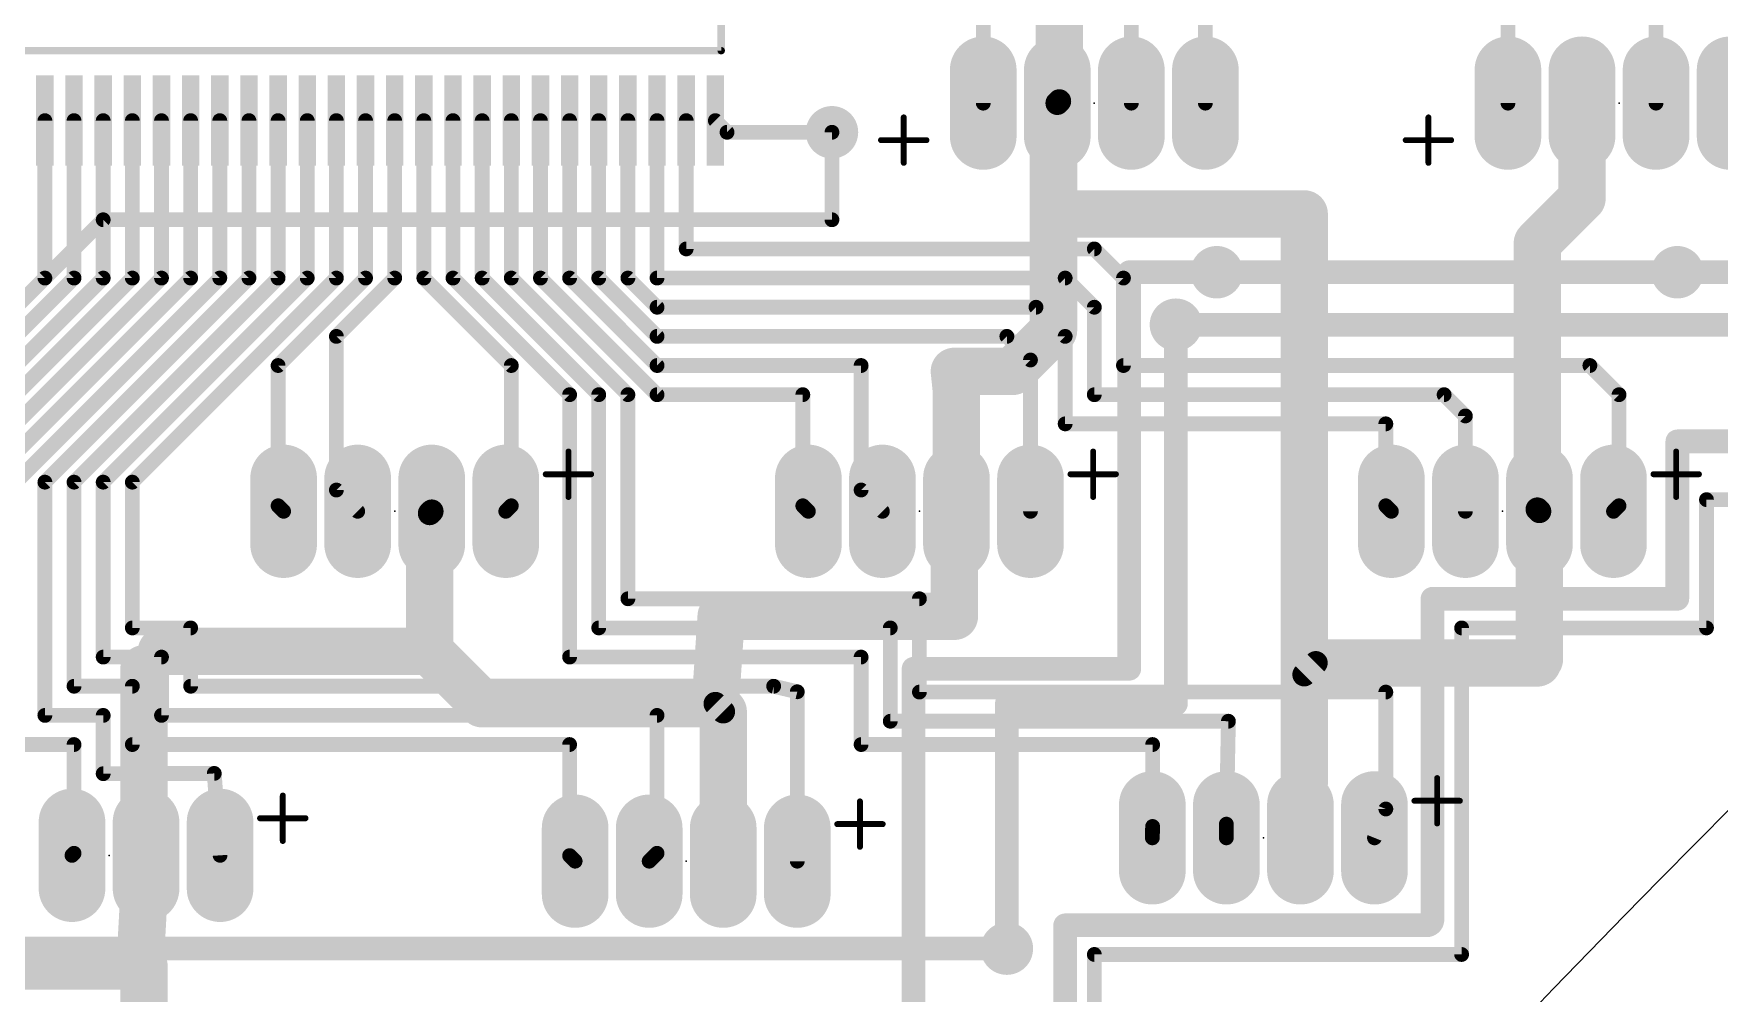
# Model space of a CAD drawing. Extents: x -47 to 149, y 1 to 249.
# Drawn here: x 50.81 to 79.72, y 186.23 to 202.69 of the extents above; entities that cross this region are included whole.
import ezdxf

# ---------------------------------------------------------------- set-up
doc = ezdxf.new("R2010")
doc.units = 0
for name, color, linetype in [('1', 22, 'CONTINUOUS'), ('16', 175, 'CONTINUOUS'), ('17', 82, 'CONTINUOUS'), ('18', 82, 'CONTINUOUS'), ('20', 7, 'CONTINUOUS'), ('21', 253, 'CONTINUOUS'), ('23', 7, 'CONTINUOUS')]:
    doc.layers.add(name, color=color, linetype=linetype)

# ---------------------------------------------------------------- blocks, each defined once
blk = doc.blocks.new('LONGP100')
at = {"const_width": 1}
blk.add_lwpolyline([(-0.5, 0), (0.5, 0)], dxfattribs=at)
at = {"const_width": 0.5}
for points in [[(-0.5, 0.25, 1), (-0.5, -0.25)], [(0.5, -0.25, 1), (0.5, 0.25)]]:
    blk.add_lwpolyline(points, format="xyb", dxfattribs=at)
blk = doc.blocks.new('RECT')
blk.add_solid([(-0.5, -0.5), (0.5, -0.5), (-0.5, 0.5), (0.5, 0.5)])
blk = doc.blocks.new('ROUNDV')
at = {"const_width": 0.5}
blk.add_lwpolyline([(0, -0.25, 1), (0, 0.25, 1), (0, -0.25)], format="xyb", dxfattribs=at)

msp = doc.modelspace()

# ---------------------------------------------------------------- linework, layer by layer
at = {"layer": '1'}
for points, const_width in [([(78.635, 201.5), (78.635, 203.365)], 0.254), ([(67.095, 201.5), (67.095, 202.905)], 0.254), ([(69.635, 201.5), (69.635, 202.865)], 0.254), ([(70.905, 201.5), (70.905, 203.095)], 0.254), ([(76.095, 201.5), (76.095, 202.905)], 0.254), ([(51, 201.2), (51, 198.5)], 0.254), ([(51.5, 201.2), (51.5, 198.5)], 0.254), ([(52, 201.2), (52, 198.5)], 0.254), ([(52.5, 201.2), (52.5, 198.5)], 0.254), ([(53, 201.2), (53, 198.5)], 0.254), ([(53.5, 201.2), (53.5, 198.5)], 0.254), ([(54, 198.5), (54, 201.2)], 0.254), ([(54.5, 198.5), (54.5, 201.2)], 0.254), ([(55, 201.2), (55, 198.5)], 0.254), ([(55.5, 201.2), (55.5, 198.5)], 0.254), ([(56, 198.5), (56, 201.2)], 0.254), ([(56.5, 201.2), (56.5, 198.5)], 0.254), ([(57, 201.2), (57, 198.5)], 0.254), ([(57.5, 201.2), (57.5, 198.5)], 0.254), ([(58, 201.2), (58, 198.5)], 0.254), ([(58.5, 198.5), (58.5, 201.2)], 0.254), ([(59, 201.2), (59, 198.5)], 0.254), ([(59.5, 201.2), (59.5, 198.5)], 0.254), ([(60, 201.2), (60, 198.5)], 0.254), ([(60.5, 198.5), (60.5, 201.2)], 0.254), ([(61, 201.2), (61, 198.5)], 0.254), ([(61.5, 198.5), (61.5, 201.2)], 0.254), ([(62, 201.2), (62, 199)], 0.254), ([(62.5, 201.2), (62.7, 201)], 0.254), ([(62.7, 201), (64.5, 201)], 0.254), ([(62, 199), (69, 199)], 0.254), ([(69, 199), (69.5, 198.5)], 0.254), ([(52.5, 198.5), (50, 196)], 0.254), ([(52, 198.5), (50, 196.5)], 0.254), ([(53.5, 198.5), (50, 195)], 0.254), ([(51.5, 198.5), (50, 197)], 0.254), ([(51, 198.5), (50, 197.5)], 0.254), ([(53, 198.5), (50, 195.5)], 0.254), ([(50.5, 195), (54, 198.5)], 0.254), ([(51, 195), (54.5, 198.5)], 0.254), ([(55, 198.5), (51.5, 195)], 0.254), ([(55.5, 198.5), (52, 195)], 0.254), ([(52.5, 195), (56, 198.5)], 0.254), ([(56.5, 198.5), (55, 197)], 0.254), ([(57, 198.5), (56, 197.5)], 0.254), ([(57.5, 198.5), (59, 197)], 0.254), ([(58, 198.5), (60, 196.5)], 0.254), ([(60.5, 196.5), (58.5, 198.5)], 0.254), ([(59, 198.5), (61, 196.5)], 0.254), ([(59.5, 198.5), (61.5, 196.5)], 0.254), ([(60, 198.5), (61.5, 197)], 0.254), ([(61.5, 197.5), (60.5, 198.5)], 0.254), ([(61, 198.5), (61.5, 198)], 0.254), ([(68.5, 198.5), (61.5, 198.5)], 0.254), ([(69, 198), (68.5, 198.5)], 0.254), ([(69.5, 198.5), (69.5, 197)], 0.254), ([(79, 198.6), (71.1, 198.6)], 0.4064), ([(61.5, 198), (68, 198)], 0.254), ([(68, 198), (68.5, 197.5)], 0.254), ([(69, 196.5), (69, 198)], 0.254), ([(70.4, 197.7), (84.4, 197.7)], 0.4064), ([(56, 197.5), (56, 194.865)], 0.254), ([(67.5, 197.5), (61.5, 197.5)], 0.254), ([(67.905, 197.095), (67.5, 197.5)], 0.254), ([(68.5, 197.5), (68.5, 196)], 0.254), ([(67.905, 194.5), (67.905, 197.095)], 0.254), ([(55, 197), (55, 194.595)], 0.254), ([(59, 197), (59, 194.595)], 0.254), ([(61.5, 197), (65, 197)], 0.254), ([(65, 197), (65, 194.865)], 0.254), ([(69.5, 197), (77.5, 197)], 0.254), ([(77.5, 197), (78, 196.5)], 0.254), ([(60, 196.5), (60, 192)], 0.254), ([(60.5, 192.5), (60.5, 196.5)], 0.254), ([(61, 196.5), (61, 193)], 0.254), ([(61.5, 196.5), (64, 196.5)], 0.254), ([(64, 196.5), (64, 194.595)], 0.254), ([(75, 196.5), (69, 196.5)], 0.254), ([(75.365, 196.135), (75, 196.5)], 0.254), ([(78, 196.5), (78, 194.595)], 0.254), ([(68.5, 196), (74, 196)], 0.254), ([(74, 196), (74, 194.595)], 0.254), ([(75.365, 194.5), (75.365, 196.135)], 0.254), ([(81.7, 195.7), (79, 195.7)], 0.4064), ([(79, 195.7), (79, 193)], 0.4064), ([(51, 191), (51, 195)], 0.254), ([(51.5, 195), (51.5, 191.5)], 0.254), ([(52, 195), (52, 192)], 0.254), ([(52.5, 192.5), (52.5, 195)], 0.254), ([(56, 194.865), (56.365, 194.5)], 0.254), ([(65, 194.865), (65.365, 194.5)], 0.254), ([(55, 194.595), (55.095, 194.5)], 0.254), ([(59, 194.595), (58.905, 194.5)], 0.254), ([(64, 194.595), (64.095, 194.5)], 0.254), ([(74, 194.595), (74.095, 194.5)], 0.254), ([(78, 194.595), (77.905, 194.5)], 0.254), ([(82.5, 194.7), (79.5, 194.7)], 0.254), ([(79.5, 194.7), (79.5, 192.5)], 0.254), ([(79, 193), (74.8, 193)], 0.4064), ([(74.8, 193), (74.8, 187.5)], 0.4064), ([(61, 193), (66, 193)], 0.254), ([(66, 193), (66, 191.4)], 0.254), ([(53.5, 192.5), (52.5, 192.5)], 0.254), ([(53.5, 191.5), (53.5, 192.5)], 0.254), ([(65.5, 192.5), (60.5, 192.5)], 0.254), ([(65.5, 190.9), (65.5, 192.5)], 0.254), ([(79.5, 192.5), (75.3, 192.5)], 0.254), ([(75.3, 192.5), (75.3, 186.9)], 0.254), ([(52, 192), (53, 192)], 0.254), ([(53, 192), (53, 191)], 0.254), ([(60, 192), (65, 192)], 0.254), ([(65, 192), (65, 190.5)], 0.254), ([(51.5, 191.5), (52.5, 191.5)], 0.254), ([(52.5, 191.5), (52.5, 190.5)], 0.254), ([(63.5, 191.5), (53.5, 191.5)], 0.254), ([(63.905, 191.405), (63.5, 191.5)], 0.254), ([(63.905, 188.5), (63.905, 191.405)], 0.254), ([(66, 191.4), (74, 191.4)], 0.254), ([(74, 191.4), (74, 189.395)], 0.254), ([(52, 191), (51, 191)], 0.254), ([(52, 190), (52, 191)], 0.254), ([(53, 191), (61.5, 191)], 0.254), ([(61.5, 191), (61.5, 188.635)], 0.254), ([(71.3, 190.9), (65.5, 190.9)], 0.254), ([(71.265, 189.135), (71.3, 190.9)], 0.254), ([(50.5, 190.5), (51.5, 190.5)], 0.254), ([(51.5, 190.5), (51.5, 188.635)], 0.254), ([(52.5, 190.5), (60, 190.5)], 0.254), ([(60, 190.5), (60, 188.595)], 0.254), ([(65, 190.5), (70, 190.5)], 0.254), ([(70, 190.5), (70, 189.095)], 0.254), ([(53.905, 190.005), (52, 190)], 0.254), ([(54.005, 188.6), (53.905, 190.005)], 0.254), ([(74, 189.395), (73.805, 188.9)], 0.254), ([(70, 189.095), (69.995, 188.9)], 0.254), ([(71.265, 188.9), (71.265, 189.135)], 0.254), ([(51.5, 188.635), (51.465, 188.6)], 0.254), ([(60, 188.595), (60.095, 188.5)], 0.254), ([(61.5, 188.635), (61.365, 188.5)], 0.254), ([(68.5, 185.9), (68.5, 187.4)], 0.4064), ([(68.5, 187.4), (74.7, 187.4)], 0.4064), ([(67.5, 187), (37, 187)], 0.4064), ([(75.3, 186.9), (69, 186.9)], 0.254), ([(69, 186.9), (69, 185)], 0.254)]:
    msp.add_lwpolyline(points, dxfattribs=dict(at, const_width=const_width))
for points, const_width in [([(67.0315, 201.5, 1), (67.1585, 201.5)], 0.127), ([(69.5715, 201.5, 1), (69.6985, 201.5)], 0.127), ([(70.8415, 201.5, 1), (70.9685, 201.5)], 0.127), ([(76.0315, 201.5, 1), (76.1585, 201.5)], 0.127), ([(78.5715, 201.5, 1), (78.6985, 201.5)], 0.127), ([(51.0635, 201.2, 1), (50.9365, 201.2)], 0.127), ([(51.5635, 201.2, 1), (51.4365, 201.2)], 0.127), ([(52.0635, 201.2, 1), (51.9365, 201.2)], 0.127), ([(52.5635, 201.2, 1), (52.4365, 201.2)], 0.127), ([(53.0635, 201.2, 1), (52.9365, 201.2)], 0.127), ([(53.5635, 201.2, 1), (53.4365, 201.2)], 0.127), ([(54.0635, 201.2, 1), (53.9365, 201.2)], 0.127), ([(54.5635, 201.2, 1), (54.4365, 201.2)], 0.127), ([(55.0635, 201.2, 1), (54.9365, 201.2)], 0.127), ([(55.5635, 201.2, 1), (55.4365, 201.2)], 0.127), ([(56.0635, 201.2, 1), (55.9365, 201.2)], 0.127), ([(56.5635, 201.2, 1), (56.4365, 201.2)], 0.127), ([(57.0635, 201.2, 1), (56.9365, 201.2)], 0.127), ([(57.5635, 201.2, 1), (57.4365, 201.2)], 0.127), ([(58.0635, 201.2, 1), (57.9365, 201.2)], 0.127), ([(58.5635, 201.2, 1), (58.4365, 201.2)], 0.127), ([(59.0635, 201.2, 1), (58.9365, 201.2)], 0.127), ([(59.5635, 201.2, 1), (59.4365, 201.2)], 0.127), ([(60.0635, 201.2, 1), (59.9365, 201.2)], 0.127), ([(60.5635, 201.2, 1), (60.4365, 201.2)], 0.127), ([(61.0635, 201.2, 1), (60.9365, 201.2)], 0.127), ([(61.5635, 201.2, 1), (61.4365, 201.2)], 0.127), ([(62.0635, 201.2, 1), (61.9365, 201.2)], 0.127), ([(62.5449, 201.2449, 1), (62.4551, 201.1551)], 0.127), ([(62.7, 201.0635, 1), (62.7, 200.9365)], 0.127), ([(62.6551, 200.9551, 1), (62.7449, 201.0449)], 0.127), ([(64.5, 200.9365, 1), (64.5, 201.0635)], 0.127), ([(62, 199.0635, 1), (62, 198.9365)], 0.127), ([(61.9365, 199, 1), (62.0635, 199)], 0.127), ([(69.0449, 199.0449, 1), (68.9551, 198.9551)], 0.127), ([(69, 198.9365, 1), (69, 199.0635)], 0.127), ([(51.0449, 198.4551, 1), (50.9551, 198.5449)], 0.127), ([(51.5449, 198.4551, 1), (51.4551, 198.5449)], 0.127), ([(52.0449, 198.4551, 1), (51.9551, 198.5449)], 0.127), ([(52.5449, 198.4551, 1), (52.4551, 198.5449)], 0.127), ([(53.0449, 198.4551, 1), (52.9551, 198.5449)], 0.127), ([(53.5449, 198.4551, 1), (53.4551, 198.5449)], 0.127), ([(54.0449, 198.4551, 1), (53.9551, 198.5449)], 0.127), ([(54.5449, 198.4551, 1), (54.4551, 198.5449)], 0.127), ([(55.0449, 198.4551, 1), (54.9551, 198.5449)], 0.127), ([(55.5449, 198.4551, 1), (55.4551, 198.5449)], 0.127), ([(56.0449, 198.4551, 1), (55.9551, 198.5449)], 0.127), ([(56.5449, 198.4551, 1), (56.4551, 198.5449)], 0.127), ([(57.0449, 198.4551, 1), (56.9551, 198.5449)], 0.127), ([(57.5449, 198.5449, 1), (57.4551, 198.4551)], 0.127), ([(58.0449, 198.5449, 1), (57.9551, 198.4551)], 0.127), ([(58.5449, 198.5449, 1), (58.4551, 198.4551)], 0.127), ([(59.0449, 198.5449, 1), (58.9551, 198.4551)], 0.127), ([(59.5449, 198.5449, 1), (59.4551, 198.4551)], 0.127), ([(60.0449, 198.5449, 1), (59.9551, 198.4551)], 0.127), ([(60.5449, 198.5449, 1), (60.4551, 198.4551)], 0.127), ([(61.0449, 198.5449, 1), (60.9551, 198.4551)], 0.127), ([(61.5, 198.5635, 1), (61.5, 198.4365)], 0.127), ([(68.5449, 198.5449, 1), (68.4551, 198.4551)], 0.127), ([(68.5, 198.4365, 1), (68.5, 198.5635)], 0.127), ([(69.5635, 198.5, 1), (69.4365, 198.5)], 0.127), ([(71.1, 198.7016, 1), (71.1, 198.4984)], 0.2032), ([(79, 198.4984, 1), (79, 198.7016)], 0.2032), ([(50.9365, 198.5, 1), (51.0635, 198.5)], 0.127), ([(51.4365, 198.5, 1), (51.5635, 198.5)], 0.127), ([(51.9365, 198.5, 1), (52.0635, 198.5)], 0.127), ([(52.4365, 198.5, 1), (52.5635, 198.5)], 0.127), ([(52.9365, 198.5, 1), (53.0635, 198.5)], 0.127), ([(53.4365, 198.5, 1), (53.5635, 198.5)], 0.127), ([(53.9365, 198.5, 1), (54.0635, 198.5)], 0.127), ([(54.4365, 198.5, 1), (54.5635, 198.5)], 0.127), ([(54.9365, 198.5, 1), (55.0635, 198.5)], 0.127), ([(55.4365, 198.5, 1), (55.5635, 198.5)], 0.127), ([(55.9365, 198.5, 1), (56.0635, 198.5)], 0.127), ([(56.4365, 198.5, 1), (56.5635, 198.5)], 0.127), ([(56.9365, 198.5, 1), (57.0635, 198.5)], 0.127), ([(57.4365, 198.5, 1), (57.5635, 198.5)], 0.127), ([(57.9365, 198.5, 1), (58.0635, 198.5)], 0.127), ([(58.4365, 198.5, 1), (58.5635, 198.5)], 0.127), ([(58.9365, 198.5, 1), (59.0635, 198.5)], 0.127), ([(59.4365, 198.5, 1), (59.5635, 198.5)], 0.127), ([(59.9365, 198.5, 1), (60.0635, 198.5)], 0.127), ([(60.4365, 198.5, 1), (60.5635, 198.5)], 0.127), ([(60.9365, 198.5, 1), (61.0635, 198.5)], 0.127), ([(61.4365, 198.5, 1), (61.5635, 198.5)], 0.127), ([(69.4551, 198.4551, 1), (69.5449, 198.5449)], 0.127), ([(61.5, 198.0635, 1), (61.5, 197.9365)], 0.127), ([(61.4551, 197.9551, 1), (61.5449, 198.0449)], 0.127), ([(68.0449, 198.0449, 1), (67.9551, 197.9551)], 0.127), ([(68, 197.9365, 1), (68, 198.0635)], 0.127), ([(69.0635, 198, 1), (68.9365, 198)], 0.127), ([(68.9551, 197.9551, 1), (69.0449, 198.0449)], 0.127), ([(70.4, 197.8016, 1), (70.4, 197.5984)], 0.2032), ([(56.0635, 197.5, 1), (55.9365, 197.5)], 0.127), ([(55.9551, 197.5449, 1), (56.0449, 197.4551)], 0.127), ([(61.5, 197.5635, 1), (61.5, 197.4365)], 0.127), ([(61.4551, 197.4551, 1), (61.5449, 197.5449)], 0.127), ([(67.5449, 197.5449, 1), (67.4551, 197.4551)], 0.127), ([(67.5, 197.4365, 1), (67.5, 197.5635)], 0.127), ([(68.5635, 197.5, 1), (68.4365, 197.5)], 0.127), ([(68.4551, 197.4551, 1), (68.5449, 197.5449)], 0.127), ([(67.9685, 197.095, 1), (67.8415, 197.095)], 0.127), ([(67.8601, 197.0501, 1), (67.9499, 197.1399)], 0.127), ([(55.0635, 197, 1), (54.9365, 197)], 0.127), ([(54.9551, 197.0449, 1), (55.0449, 196.9551)], 0.127), ([(59.0635, 197, 1), (58.9365, 197)], 0.127), ([(58.9551, 196.9551, 1), (59.0449, 197.0449)], 0.127), ([(61.5, 197.0635, 1), (61.5, 196.9365)], 0.127), ([(61.4551, 196.9551, 1), (61.5449, 197.0449)], 0.127), ([(65.0635, 197, 1), (64.9365, 197)], 0.127), ([(65, 196.9365, 1), (65, 197.0635)], 0.127), ([(69.5, 197.0635, 1), (69.5, 196.9365)], 0.127), ([(69.4365, 197, 1), (69.5635, 197)], 0.127), ([(77.5449, 197.0449, 1), (77.4551, 196.9551)], 0.127), ([(77.5, 196.9365, 1), (77.5, 197.0635)], 0.127), ([(60.0635, 196.5, 1), (59.9365, 196.5)], 0.127), ([(59.9551, 196.4551, 1), (60.0449, 196.5449)], 0.127), ([(60.5635, 196.5, 1), (60.4365, 196.5)], 0.127), ([(60.4551, 196.4551, 1), (60.5449, 196.5449)], 0.127), ([(61.0635, 196.5, 1), (60.9365, 196.5)], 0.127), ([(60.9551, 196.4551, 1), (61.0449, 196.5449)], 0.127), ([(61.5, 196.5635, 1), (61.5, 196.4365)], 0.127), ([(61.4551, 196.4551, 1), (61.5449, 196.5449)], 0.127), ([(64.0635, 196.5, 1), (63.9365, 196.5)], 0.127), ([(64, 196.4365, 1), (64, 196.5635)], 0.127), ([(69, 196.5635, 1), (69, 196.4365)], 0.127), ([(75.0449, 196.5449, 1), (74.9551, 196.4551)], 0.127), ([(75, 196.4365, 1), (75, 196.5635)], 0.127), ([(78.0635, 196.5, 1), (77.9365, 196.5)], 0.127), ([(77.9551, 196.4551, 1), (78.0449, 196.5449)], 0.127), ([(68.9365, 196.5, 1), (69.0635, 196.5)], 0.127), ([(68.5, 196.0635, 1), (68.5, 195.9365)], 0.127), ([(68.4365, 196, 1), (68.5635, 196)], 0.127), ([(74.0635, 196, 1), (73.9365, 196)], 0.127), ([(74, 195.9365, 1), (74, 196.0635)], 0.127), ([(75.4285, 196.135, 1), (75.3015, 196.135)], 0.127), ([(75.3201, 196.0901, 1), (75.4099, 196.1799)], 0.127), ([(79, 195.8016, 1), (79, 195.5984)], 0.2032), ([(79.1016, 195.7, 1), (78.8984, 195.7)], 0.2032), ([(51.0635, 195, 1), (50.9365, 195)], 0.127), ([(50.9551, 195.0449, 1), (51.0449, 194.9551)], 0.127), ([(51.5635, 195, 1), (51.4365, 195)], 0.127), ([(51.4551, 195.0449, 1), (51.5449, 194.9551)], 0.127), ([(52.0635, 195, 1), (51.9365, 195)], 0.127), ([(51.9551, 195.0449, 1), (52.0449, 194.9551)], 0.127), ([(52.5635, 195, 1), (52.4365, 195)], 0.127), ([(52.4551, 195.0449, 1), (52.5449, 194.9551)], 0.127), ([(56.0449, 194.9099, 1), (55.9551, 194.8201)], 0.127), ([(55.9365, 194.865, 1), (56.0635, 194.865)], 0.127), ([(65.0449, 194.9099, 1), (64.9551, 194.8201)], 0.127), ([(64.9365, 194.865, 1), (65.0635, 194.865)], 0.127), ([(55.0449, 194.6399, 1), (54.9551, 194.5501)], 0.127), ([(54.9365, 194.595, 1), (55.0635, 194.595)], 0.127), ([(55.0501, 194.4551, 1), (55.1399, 194.5449)], 0.127), ([(56.3201, 194.4551, 1), (56.4099, 194.5449)], 0.127), ([(58.8601, 194.5449, 1), (58.9499, 194.4551)], 0.127), ([(58.9365, 194.595, 1), (59.0635, 194.595)], 0.127), ([(59.0449, 194.5501, 1), (58.9551, 194.6399)], 0.127), ([(64.0449, 194.6399, 1), (63.9551, 194.5501)], 0.127), ([(63.9365, 194.595, 1), (64.0635, 194.595)], 0.127), ([(64.0501, 194.4551, 1), (64.1399, 194.5449)], 0.127), ([(65.3201, 194.4551, 1), (65.4099, 194.5449)], 0.127), ([(74.0449, 194.6399, 1), (73.9551, 194.5501)], 0.127), ([(73.9365, 194.595, 1), (74.0635, 194.595)], 0.127), ([(74.0501, 194.4551, 1), (74.1399, 194.5449)], 0.127), ([(77.8601, 194.5449, 1), (77.9499, 194.4551)], 0.127), ([(77.9365, 194.595, 1), (78.0635, 194.595)], 0.127), ([(78.0449, 194.5501, 1), (77.9551, 194.6399)], 0.127), ([(79.5, 194.7635, 1), (79.5, 194.6365)], 0.127), ([(79.5635, 194.7, 1), (79.4365, 194.7)], 0.127), ([(67.8415, 194.5, 1), (67.9685, 194.5)], 0.127), ([(75.3015, 194.5, 1), (75.4285, 194.5)], 0.127), ([(74.8, 193.1016, 1), (74.8, 192.8984)], 0.2032), ([(74.9016, 193, 1), (74.6984, 193)], 0.2032), ([(79, 192.8984, 1), (79, 193.1016)], 0.2032), ([(61, 193.0635, 1), (61, 192.9365)], 0.127), ([(60.9365, 193, 1), (61.0635, 193)], 0.127), ([(66.0635, 193, 1), (65.9365, 193)], 0.127), ([(66, 192.9365, 1), (66, 193.0635)], 0.127), ([(78.8984, 193, 1), (79.1016, 193)], 0.2032), ([(52.5, 192.5635, 1), (52.5, 192.4365)], 0.127), ([(52.4365, 192.5, 1), (52.5635, 192.5)], 0.127), ([(53.5635, 192.5, 1), (53.4365, 192.5)], 0.127), ([(53.5, 192.4365, 1), (53.5, 192.5635)], 0.127), ([(60.5, 192.5635, 1), (60.5, 192.4365)], 0.127), ([(60.4365, 192.5, 1), (60.5635, 192.5)], 0.127), ([(65.5635, 192.5, 1), (65.4365, 192.5)], 0.127), ([(65.5, 192.4365, 1), (65.5, 192.5635)], 0.127), ([(75.3, 192.5635, 1), (75.3, 192.4365)], 0.127), ([(75.3635, 192.5, 1), (75.2365, 192.5)], 0.127), ([(79.4365, 192.5, 1), (79.5635, 192.5)], 0.127), ([(79.5, 192.4365, 1), (79.5, 192.5635)], 0.127), ([(52, 192.0635, 1), (52, 191.9365)], 0.127), ([(51.9365, 192, 1), (52.0635, 192)], 0.127), ([(53.0635, 192, 1), (52.9365, 192)], 0.127), ([(53, 191.9365, 1), (53, 192.0635)], 0.127), ([(60, 192.0635, 1), (60, 191.9365)], 0.127), ([(59.9365, 192, 1), (60.0635, 192)], 0.127), ([(65.0635, 192, 1), (64.9365, 192)], 0.127), ([(65, 191.9365, 1), (65, 192.0635)], 0.127), ([(51.5, 191.5635, 1), (51.5, 191.4365)], 0.127), ([(51.4365, 191.5, 1), (51.5635, 191.5)], 0.127), ([(52.5635, 191.5, 1), (52.4365, 191.5)], 0.127), ([(52.5, 191.4365, 1), (52.5, 191.5635)], 0.127), ([(53.5, 191.5635, 1), (53.5, 191.4365)], 0.127), ([(53.4365, 191.5, 1), (53.5635, 191.5)], 0.127), ([(63.5145, 191.5618, 1), (63.4855, 191.4382)], 0.127), ([(63.5, 191.4365, 1), (63.5, 191.5635)], 0.127), ([(63.9685, 191.405, 1), (63.8415, 191.405)], 0.127), ([(63.8905, 191.3432, 1), (63.9195, 191.4668)], 0.127), ([(66, 191.4635, 1), (66, 191.3365)], 0.127), ([(65.9365, 191.4, 1), (66.0635, 191.4)], 0.127), ([(74.0635, 191.4, 1), (73.9365, 191.4)], 0.127), ([(74, 191.3365, 1), (74, 191.4635)], 0.127), ([(51, 191.0635, 1), (51, 190.9365)], 0.127), ([(52.0635, 191, 1), (51.9365, 191)], 0.127), ([(52, 190.9365, 1), (52, 191.0635)], 0.127), ([(53, 191.0635, 1), (53, 190.9365)], 0.127), ([(61.5635, 191, 1), (61.4365, 191)], 0.127), ([(61.5, 190.9365, 1), (61.5, 191.0635)], 0.127), ([(50.9365, 191, 1), (51.0635, 191)], 0.127), ([(52.9365, 191, 1), (53.0635, 191)], 0.127), ([(65.5, 190.9635, 1), (65.5, 190.8365)], 0.127), ([(65.4365, 190.9, 1), (65.5635, 190.9)], 0.127), ([(71.3635, 190.8987, 1), (71.2365, 190.9013)], 0.127), ([(71.3, 190.8365, 1), (71.3, 190.9635)], 0.127), ([(51.5635, 190.5, 1), (51.4365, 190.5)], 0.127), ([(51.5, 190.4365, 1), (51.5, 190.5635)], 0.127), ([(52.5, 190.5635, 1), (52.5, 190.4365)], 0.127), ([(52.4365, 190.5, 1), (52.5635, 190.5)], 0.127), ([(60.0635, 190.5, 1), (59.9365, 190.5)], 0.127), ([(60, 190.4365, 1), (60, 190.5635)], 0.127), ([(65, 190.5635, 1), (65, 190.4365)], 0.127), ([(64.9365, 190.5, 1), (65.0635, 190.5)], 0.127), ([(70.0635, 190.5, 1), (69.9365, 190.5)], 0.127), ([(70, 190.4365, 1), (70, 190.5635)], 0.127), ([(51.9998, 190.0635, 1), (52.0002, 189.9365)], 0.127), ([(51.9365, 190, 1), (52.0635, 190)], 0.127), ([(53.9683, 190.0095, 1), (53.8417, 190.0005)], 0.127), ([(53.9052, 189.9415, 1), (53.9048, 190.0685)], 0.127), ([(73.9365, 189.395, 1), (74.0635, 189.395)], 0.127), ([(74.0591, 189.3717, 1), (73.9409, 189.4183)], 0.127), ([(70.0635, 189.0934, 1), (69.9365, 189.0966)], 0.127), ([(69.9365, 189.095, 1), (70.0635, 189.095)], 0.127), ([(71.3285, 189.135, 1), (71.2015, 189.135)], 0.127), ([(71.2015, 189.1363, 1), (71.3285, 189.1337)], 0.127), ([(69.9315, 188.9016, 1), (70.0585, 188.8984)], 0.127), ([(71.2015, 188.9, 1), (71.3285, 188.9)], 0.127), ([(73.7459, 188.9233, 1), (73.8641, 188.8767)], 0.127), ([(51.4201, 188.6449, 1), (51.5099, 188.5551)], 0.127), ([(51.4365, 188.635, 1), (51.5635, 188.635)], 0.127), ([(51.5449, 188.5901, 1), (51.4551, 188.6799)], 0.127), ([(53.9417, 188.5955, 1), (54.0683, 188.6045)], 0.127), ([(60.0449, 188.6399, 1), (59.9551, 188.5501)], 0.127), ([(59.9365, 188.595, 1), (60.0635, 188.595)], 0.127), ([(60.0501, 188.4551, 1), (60.1399, 188.5449)], 0.127), ([(61.3201, 188.5449, 1), (61.4099, 188.4551)], 0.127), ([(61.4365, 188.635, 1), (61.5635, 188.635)], 0.127), ([(61.5449, 188.5901, 1), (61.4551, 188.6799)], 0.127), ([(63.8415, 188.5, 1), (63.9685, 188.5)], 0.127), ([(74.7, 187.4, 0.4142), (74.8, 187.5)], 0.4064), ([(74.9016, 187.5, 1), (74.6984, 187.5)], 0.2032), ([(68.6016, 187.4, 1), (68.3984, 187.4)], 0.2032), ([(68.5, 187.5016, 1), (68.5, 187.2984)], 0.2032), ([(74.7, 187.5016, 1), (74.7, 187.2984)], 0.2032), ([(74.6984, 187.5, 1), (74.9016, 187.5)], 0.2032), ([(74.7, 187.2984, 1), (74.7, 187.5016)], 0.2032), ([(67.5, 186.8984, 1), (67.5, 187.1016)], 0.2032), ([(69, 186.9635, 1), (69, 186.8365)], 0.127), ([(69.0635, 186.9, 1), (68.9365, 186.9)], 0.127), ([(75.2365, 186.9, 1), (75.3635, 186.9)], 0.127), ([(75.3, 186.8365, 1), (75.3, 186.9635)], 0.127)]:
    msp.add_lwpolyline(points, format="xyb", dxfattribs=dict(at, const_width=const_width))
at = {"layer": '16'}
for points, const_width in [([(68.4, 201.535), (68.4, 205.1)], 0.8128), ([(68.365, 201.5), (68.3, 201.435)], 0.8128), ([(68.3, 201.435), (68.3, 199.6)], 0.8128), ([(77.365, 199.865), (77.365, 201.5)], 0.8128), ([(68.365, 201.5), (68.4, 201.535)], 0.4064), ([(64.5, 201), (64.5, 199.5)], 0.254), ([(76.6, 199.1), (77.365, 199.865)], 0.8128), ([(68.3, 199.6), (68.3, 197.6)], 0.8128), ([(72.6, 199.6), (68.3, 199.6)], 0.8128), ([(72.6, 191.7), (72.6, 199.6)], 0.8128), ([(52, 199.5), (50.5, 198)], 0.254), ([(64.5, 199.5), (52, 199.5)], 0.254), ([(76.6, 194.535), (76.6, 199.1)], 0.8128), ([(69.6, 191.8), (69.6, 198.6)], 0.4064), ([(69.6, 198.6), (71.1, 198.6)], 0.4064), ([(80.9, 198.6), (79, 198.6)], 0.4064), ([(68.3, 197.6), (67.6, 196.9)], 0.8128), ([(70.4, 191.2), (70.4, 197.7)], 0.4064), ([(67.6, 196.9), (66.6, 196.9)], 0.8128), ([(66.6, 196.9), (66.635, 196.565)], 0.8128), ([(66.635, 196.565), (66.635, 194.5)], 0.8128), ([(57.6, 194.465), (57.6, 192.1)], 0.8128), ([(66.6, 194.465), (66.6, 192.7)], 0.8128), ([(76.635, 191.965), (76.635, 194.5)], 0.8128), ([(57.635, 194.5), (57.6, 194.465)], 0.4064), ([(66.635, 194.5), (66.6, 194.465)], 0.6096), ([(76.635, 194.5), (76.6, 194.535)], 0.4064), ([(62.6, 192.7), (62.5, 191.2)], 0.8128), ([(66.6, 192.7), (62.6, 192.7)], 0.8128), ([(52.7, 191.8), (53, 192.1)], 0.6096), ([(53, 192.1), (57.6, 192.1)], 0.8128), ([(57.6, 192.1), (58.5, 191.2)], 0.8128), ([(72.8, 191.9), (76.6, 191.9)], 0.8128), ([(52.7, 188.565), (52.7, 191.8)], 0.8128), ([(65.9, 191.8), (65.9, 184.2)], 0.4064), ([(65.9, 191.8), (69.6, 191.8)], 0.4064), ([(72.6, 189.835), (72.6, 191.7)], 0.8128), ([(72.6, 191.7), (72.8, 191.9)], 0.4064), ([(76.6, 191.9), (76.635, 191.965)], 0.4064), ([(58.5, 191.2), (62.5, 191.2)], 0.8128), ([(62.635, 191.065), (62.635, 188.5)], 0.8128), ([(62.5, 191.2), (62.635, 191.065)], 0.4064), ([(67.5, 187), (67.5, 191.2)], 0.4064), ([(67.5, 191.2), (70.4, 191.2)], 0.4064), ([(72.535, 188.9), (72.6, 189.835)], 0.4064), ([(52.635, 186.765), (52.735, 188.6)], 0.8128), ([(52.735, 188.6), (52.7, 188.565)], 0.6096), ([(47.8, 186.7), (52.7, 186.7)], 0.8128), ([(52.7, 183.8), (52.7, 186.7)], 0.8128), ([(52.7, 186.7), (52.635, 186.765)], 0.6096)]:
    msp.add_lwpolyline(points, dxfattribs=dict(at, const_width=const_width))
for points, const_width in [([(68.5032, 201.435, 1), (68.0968, 201.435)], 0.4064), ([(68.5087, 201.3563, 1), (68.2213, 201.6437)], 0.4064), ([(77.5682, 201.5, 1), (77.1618, 201.5)], 0.4064), ([(68.1563, 201.5787, 1), (68.4437, 201.2913)], 0.4064), ([(68.1968, 201.535, 1), (68.6032, 201.535)], 0.4064), ([(68.2932, 201.5718, 1), (68.4368, 201.4282)], 0.2032), ([(68.4718, 201.4632, 1), (68.3282, 201.6068)], 0.2032), ([(64.5635, 201, 1), (64.4365, 201)], 0.127), ([(77.1618, 199.865, 1), (77.5682, 199.865)], 0.4064), ([(77.5087, 199.7213, 1), (77.2213, 200.0087)], 0.4064), ([(68.5032, 199.6, 1), (68.0968, 199.6)], 0.4064), ([(68.3, 199.8032, 1), (68.3, 199.3968)], 0.4064), ([(68.0968, 199.6, 1), (68.5032, 199.6)], 0.4064), ([(72.8032, 199.6, 1), (72.3968, 199.6)], 0.4064), ([(72.6, 199.3968, 1), (72.6, 199.8032)], 0.4064), ([(52, 199.5635, 1), (52, 199.4365)], 0.127), ([(52.0449, 199.4551, 1), (51.9551, 199.5449)], 0.127), ([(64.4365, 199.5, 1), (64.5635, 199.5)], 0.127), ([(64.5, 199.4365, 1), (64.5, 199.5635)], 0.127), ([(76.8032, 199.1, 1), (76.3968, 199.1)], 0.4064), ([(76.4563, 199.2437, 1), (76.7437, 198.9563)], 0.4064), ([(69.7016, 198.6, 1), (69.4984, 198.6)], 0.2032), ([(69.6, 198.7016, 1), (69.6, 198.4984)], 0.2032), ([(71.1, 198.4984, 1), (71.1, 198.7016)], 0.2032), ([(79, 198.7016, 1), (79, 198.4984)], 0.2032), ([(68.0968, 197.6, 1), (68.5032, 197.6)], 0.4064), ([(68.4437, 197.4563, 1), (68.1563, 197.7437)], 0.4064), ([(70.5016, 197.7, 1), (70.2984, 197.7)], 0.2032), ([(66.6, 197.1032, 1), (66.6, 196.6968)], 0.4064), ([(66.8021, 196.9211, 1), (66.3979, 196.8789)], 0.4064), ([(67.4563, 197.0437, 1), (67.7437, 196.7563)], 0.4064), ([(67.6, 196.6968, 1), (67.6, 197.1032)], 0.4064), ([(66.8382, 196.565, 1), (66.4318, 196.565)], 0.4064), ([(66.4329, 196.5439, 1), (66.8371, 196.5861)], 0.4064), ([(57.8032, 194.465, 1), (57.3968, 194.465)], 0.4064), ([(66.8032, 194.465, 1), (66.3968, 194.465)], 0.4064), ([(76.8382, 194.5, 1), (76.4318, 194.5)], 0.4064), ([(57.5282, 194.5368, 1), (57.6718, 194.3932)], 0.2032), ([(57.7068, 194.4282, 1), (57.5632, 194.5718)], 0.2032), ([(66.4318, 194.5, 1), (66.8382, 194.5)], 0.4064), ([(66.4922, 194.5728, 1), (66.7078, 194.3572)], 0.3048), ([(66.7428, 194.3922, 1), (66.5272, 194.6078)], 0.3048), ([(76.3968, 194.535, 1), (76.8032, 194.535)], 0.4064), ([(76.6718, 194.6068, 1), (76.5282, 194.4632)], 0.2032), ([(76.5632, 194.4282, 1), (76.7068, 194.5718)], 0.2032), ([(62.6, 192.9032, 1), (62.6, 192.4968)], 0.4064), ([(62.8027, 192.6865, 1), (62.3973, 192.7135)], 0.4064), ([(66.3968, 192.7, 1), (66.8032, 192.7)], 0.4064), ([(66.6, 192.4968, 1), (66.6, 192.9032)], 0.4064), ([(53, 192.3032, 1), (53, 191.8968)], 0.4064), ([(53.1078, 191.9922, 1), (52.8922, 192.2078)], 0.3048), ([(57.7437, 192.2437, 1), (57.4563, 191.9563)], 0.4064), ([(57.3968, 192.1, 1), (57.8032, 192.1)], 0.4064), ([(57.6, 191.8968, 1), (57.6, 192.3032)], 0.4064), ([(72.8, 192.1032, 1), (72.8, 191.6968)], 0.4064), ([(76.6, 191.6968, 1), (76.6, 192.1032)], 0.4064), ([(52.9032, 191.8, 1), (52.4968, 191.8)], 0.4064), ([(52.5922, 191.9078, 1), (52.8078, 191.6922)], 0.3048), ([(66.0016, 191.8, 1), (65.7984, 191.8)], 0.2032), ([(65.9, 191.9016, 1), (65.9, 191.6984)], 0.2032), ([(69.6, 191.6984, 1), (69.6, 191.9016)], 0.2032), ([(72.8032, 191.7, 1), (72.3968, 191.7)], 0.4064), ([(72.8718, 191.8282, 1), (72.7282, 191.9718)], 0.2032), ([(76.4318, 191.965, 1), (76.8382, 191.965)], 0.4064), ([(76.5105, 191.9482, 1), (76.6895, 191.8518)], 0.2032), ([(76.7245, 191.9168, 1), (76.5455, 192.0132)], 0.2032), ([(69.4984, 191.8, 1), (69.7016, 191.8)], 0.2032), ([(72.3968, 191.7, 1), (72.8032, 191.7)], 0.4064), ([(72.5282, 191.7718, 1), (72.6718, 191.6282)], 0.2032), ([(58.5, 191.4032, 1), (58.5, 190.9968)], 0.4064), ([(58.3563, 191.0563, 1), (58.6437, 191.3437)], 0.4064), ([(62.2973, 191.2135, 1), (62.7027, 191.1865)], 0.4064), ([(62.8382, 191.065, 1), (62.4318, 191.065)], 0.4064), ([(62.5, 190.9968, 1), (62.5, 191.4032)], 0.4064), ([(62.5718, 191.2718, 1), (62.4282, 191.1282)], 0.2032), ([(67.6016, 191.2, 1), (67.3984, 191.2)], 0.2032), ([(67.5, 191.3016, 1), (67.5, 191.0984)], 0.2032), ([(70.4, 191.0984, 1), (70.4, 191.3016)], 0.2032), ([(62.5632, 190.9932, 1), (62.7068, 191.1368)], 0.2032), ([(70.2984, 191.2, 1), (70.5016, 191.2)], 0.2032), ([(72.3968, 189.835, 1), (72.8032, 189.835)], 0.4064), ([(72.7014, 189.828, 1), (72.4986, 189.842)], 0.2032), ([(52.9379, 188.5889, 1), (52.5321, 188.6111)], 0.4064), ([(52.5922, 188.6728, 1), (52.8078, 188.4572)], 0.3048), ([(52.8428, 188.4922, 1), (52.6272, 188.7078)], 0.3048), ([(72.4336, 188.907, 1), (72.6364, 188.893)], 0.2032), ([(52.4968, 188.565, 1), (52.9032, 188.565)], 0.4064), ([(62.4318, 188.5, 1), (62.8382, 188.5)], 0.4064), ([(52.9032, 186.7, 1), (52.4968, 186.7)], 0.4064), ([(52.7428, 186.8728, 1), (52.5272, 186.6572)], 0.3048), ([(52.7, 186.4968, 1), (52.7, 186.9032)], 0.4064), ([(67.3984, 187, 1), (67.6016, 187)], 0.2032), ([(52.4321, 186.7761, 1), (52.8379, 186.7539)], 0.4064), ([(52.5922, 186.5922, 1), (52.8078, 186.8078)], 0.3048)]:
    msp.add_lwpolyline(points, format="xyb", dxfattribs=dict(at, const_width=const_width))
at = {"layer": '20'}
for centre, radius, start, end in [((236.4723, 13.3419), 283.1243, 123.6957, 182.4174), ((276.3727, -6.2602), 277.2785, 132.7657, 178.4169)]:
    msp.add_arc(centre, radius, start, end, dxfattribs=at)
at = {"layer": '21'}
for points, const_width in [([(62.6, 202.4), (62.6, 207.6)], 0.127), ([(48.9, 202.4), (62.6, 202.4)], 0.127), ([(65.7312, 201.2553), (65.7312, 200.4757)], 0.1016), ([(74.7312, 201.2553), (74.7312, 200.4757)], 0.1016), ([(65.3414, 200.8655), (66.121, 200.8655)], 0.1016), ([(74.3414, 200.8655), (75.121, 200.8655)], 0.1016), ([(59.9806, 195.5253), (59.9806, 194.7457)], 0.1016), ([(68.9806, 195.5253), (68.9806, 194.7457)], 0.1016), ([(78.9806, 195.5253), (78.9806, 194.7457)], 0.1016), ([(59.5908, 195.1355), (60.3704, 195.1355)], 0.1016), ([(68.5908, 195.1355), (69.3704, 195.1355)], 0.1016), ([(78.5908, 195.1355), (79.3704, 195.1355)], 0.1016), ([(74.8806, 189.9253), (74.8806, 189.1457)], 0.1016), ([(55.0806, 189.6253), (55.0806, 188.8457)], 0.1016), ([(64.9806, 189.5253), (64.9806, 188.7457)], 0.1016), ([(74.4908, 189.5355), (75.2704, 189.5355)], 0.1016), ([(54.6908, 189.2355), (55.4704, 189.2355)], 0.1016), ([(64.5908, 189.1355), (65.3704, 189.1355)], 0.1016)]:
    msp.add_lwpolyline(points, dxfattribs=dict(at, const_width=const_width))
for points, const_width in [([(62.5682, 202.4, 1), (62.6318, 202.4)], 0.0635), ([(62.6, 202.3683, 1), (62.6, 202.4317)], 0.0635), ([(65.7566, 201.2553, 1), (65.7058, 201.2553)], 0.0508), ([(74.7566, 201.2553, 1), (74.7058, 201.2553)], 0.0508), ([(65.3414, 200.8909, 1), (65.3414, 200.8401)], 0.0508), ([(66.121, 200.8401, 1), (66.121, 200.8909)], 0.0508), ([(74.3414, 200.8909, 1), (74.3414, 200.8401)], 0.0508), ([(75.121, 200.8401, 1), (75.121, 200.8909)], 0.0508), ([(65.7058, 200.4757, 1), (65.7566, 200.4757)], 0.0508), ([(74.7058, 200.4757, 1), (74.7566, 200.4757)], 0.0508), ([(60.006, 195.5253, 1), (59.9552, 195.5253)], 0.0508), ([(69.006, 195.5253, 1), (68.9552, 195.5253)], 0.0508), ([(79.006, 195.5253, 1), (78.9552, 195.5253)], 0.0508), ([(59.5908, 195.1609, 1), (59.5908, 195.1101)], 0.0508), ([(60.3704, 195.1101, 1), (60.3704, 195.1609)], 0.0508), ([(68.5908, 195.1609, 1), (68.5908, 195.1101)], 0.0508), ([(69.3704, 195.1101, 1), (69.3704, 195.1609)], 0.0508), ([(78.5908, 195.1609, 1), (78.5908, 195.1101)], 0.0508), ([(79.3704, 195.1101, 1), (79.3704, 195.1609)], 0.0508), ([(59.9552, 194.7457, 1), (60.006, 194.7457)], 0.0508), ([(68.9552, 194.7457, 1), (69.006, 194.7457)], 0.0508), ([(78.9552, 194.7457, 1), (79.006, 194.7457)], 0.0508), ([(74.906, 189.9253, 1), (74.8552, 189.9253)], 0.0508), ([(55.106, 189.6253, 1), (55.0552, 189.6253)], 0.0508), ([(65.006, 189.5253, 1), (64.9552, 189.5253)], 0.0508), ([(74.4908, 189.5609, 1), (74.4908, 189.5101)], 0.0508), ([(75.2704, 189.5101, 1), (75.2704, 189.5609)], 0.0508), ([(54.6908, 189.2609, 1), (54.6908, 189.2101)], 0.0508), ([(55.4704, 189.2101, 1), (55.4704, 189.2609)], 0.0508), ([(64.5908, 189.1609, 1), (64.5908, 189.1101)], 0.0508), ([(65.3704, 189.1101, 1), (65.3704, 189.1609)], 0.0508), ([(74.8552, 189.1457, 1), (74.906, 189.1457)], 0.0508), ([(55.0552, 188.8457, 1), (55.106, 188.8457)], 0.0508), ([(64.9552, 188.7457, 1), (65.006, 188.7457)], 0.0508)]:
    msp.add_lwpolyline(points, format="xyb", dxfattribs=dict(at, const_width=const_width))
at = {"layer": '23'}
for p in [(69, 201.5), (78, 201.5), (57, 194.5), (66, 194.5), (76, 194.5), (71.9, 188.9), (52.1, 188.6), (62, 188.5)]:
    msp.add_point(p, dxfattribs=at)

# ---------------------------------------------------------------- block references
at = {"layer": '1', "xscale": 0.3, "yscale": 1.55}
for p in [(51, 201.2), (51.5, 201.2), (52, 201.2), (52.5, 201.2), (53, 201.2), (53.5, 201.2), (54, 201.2), (54.5, 201.2), (55, 201.2), (55.5, 201.2), (56, 201.2), (56.5, 201.2), (57, 201.2), (57.5, 201.2), (58, 201.2), (58.5, 201.2), (59, 201.2), (59.5, 201.2), (60, 201.2), (60.5, 201.2), (61, 201.2), (61.5, 201.2), (62, 201.2), (62.5, 201.2)]:
    msp.add_blockref('RECT', p, dxfattribs=at)
at = {"layer": '17', "xscale": 1.143, "yscale": 1.143}
for p, rotation in [((67.095, 201.5), 270), ((67.095, 201.5), 270), ((68.365, 201.5), 270), ((68.365, 201.5), 270), ((69.635, 201.5), 270), ((69.635, 201.5), 270), ((70.905, 201.5), 270), ((70.905, 201.5), 270), ((76.095, 201.5), 270), ((76.095, 201.5), 270), ((77.365, 201.5), 270), ((77.365, 201.5), 270), ((78.635, 201.5), 270), ((78.635, 201.5), 270), ((79.905, 201.5), 270), ((79.905, 201.5), 270), ((55.095, 194.5), 90), ((55.095, 194.5), 90), ((56.365, 194.5), 90), ((56.365, 194.5), 90), ((57.635, 194.5), 90), ((57.635, 194.5), 90), ((58.905, 194.5), 90), ((58.905, 194.5), 90), ((64.095, 194.5), 90), ((64.095, 194.5), 90), ((65.365, 194.5), 90), ((65.365, 194.5), 90), ((66.635, 194.5), 90), ((66.635, 194.5), 90), ((67.905, 194.5), 90), ((67.905, 194.5), 90), ((74.095, 194.5), 90), ((74.095, 194.5), 90), ((75.365, 194.5), 90), ((75.365, 194.5), 90), ((76.635, 194.5), 90), ((76.635, 194.5), 90), ((77.905, 194.5), 90), ((77.905, 194.5), 90), ((69.995, 188.9), 90), ((69.995, 188.9), 90), ((71.265, 188.9), 90), ((71.265, 188.9), 90), ((72.535, 188.9), 90), ((72.535, 188.9), 90), ((73.805, 188.9), 90), ((73.805, 188.9), 90), ((51.465, 188.6), 90), ((51.465, 188.6), 90), ((52.735, 188.6), 90), ((52.735, 188.6), 90), ((54.005, 188.6), 90), ((54.005, 188.6), 90), ((60.095, 188.5), 90), ((60.095, 188.5), 90), ((61.365, 188.5), 90), ((61.365, 188.5), 90), ((62.635, 188.5), 90), ((62.635, 188.5), 90), ((63.905, 188.5), 90), ((63.905, 188.5), 90)]:
    msp.add_blockref('LONGP100', p, dxfattribs=dict(at, rotation=rotation))
at = {"layer": '18', "xscale": 0.9, "yscale": 0.9}
for p in [(64.5, 201), (64.5, 201), (71.1, 198.6), (71.1, 198.6), (79, 198.6), (79, 198.6), (70.4, 197.7), (70.4, 197.7), (67.5, 187), (67.5, 187)]:
    msp.add_blockref('ROUNDV', p, dxfattribs=at)

doc.saveas('drawing.dxf')
